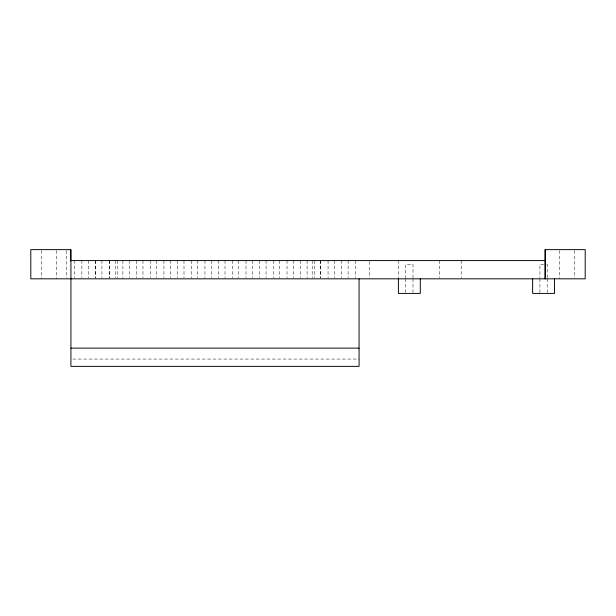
<?xml version="1.0" encoding="UTF-8"?>
<svg xmlns="http://www.w3.org/2000/svg" width="616" height="616" viewBox="0 0 616 616"><rect width="100%" height="100%" fill="white"/><g stroke="black" fill="none" stroke-linecap="round" stroke-linejoin="round"><path stroke-width="0.46" stroke-dasharray="3.08 2.31" d="M543.566 264.233L539.924 264.233L539.924 277.908M546.731 264.233L547.216 264.233L547.216 277.908M72.842 359.066L359.066 359.066M574.258 250.581L574.258 277.878M559.667 250.581L559.667 278.825M547.216 278.825L547.216 292.5M539.924 278.825L539.924 292.5M461.192 260.583L461.192 277.862M439.308 260.583L439.308 277.862M412.99 277.908L412.99 264.233L405.698 264.233L405.698 277.908M412.99 278.825L412.99 292.5M405.698 278.825L405.698 292.5M398.406 260.583L398.406 277.862M369.223 261.546L369.223 277.862M355.417 260.583L355.417 277.862M348.125 260.583L348.125 277.862M341.741 260.583L341.741 277.862M334.442 260.583L334.442 277.862M328.059 260.583L328.059 277.862M320.767 260.583L320.767 277.862M320.582 260.583L320.582 277.862M314.383 260.583L314.383 277.862M312.197 260.583L312.197 277.862M307.091 260.583L307.091 277.862M300.708 260.583L300.708 277.862M293.409 260.583L293.409 277.862M287.025 260.583L287.025 277.862M279.733 260.583L279.733 277.862M273.35 260.583L273.35 277.862M266.058 260.583L266.058 277.862M259.675 260.583L259.675 277.862M252.375 260.583L252.375 277.862M245.992 260.583L245.992 277.862M238.7 260.583L238.7 277.862M232.317 260.583L232.317 277.862M225.025 260.583L225.025 277.862M218.642 260.583L218.642 277.862M211.342 260.583L211.342 277.862M204.959 260.583L204.959 277.862M197.667 260.583L197.667 277.862M191.283 260.583L191.283 277.862M183.992 260.583L183.992 277.862M177.608 260.583L177.608 277.862M170.309 260.583L170.309 277.862M163.925 260.583L163.925 277.862M156.633 260.583L156.633 277.862M150.25 260.583L150.25 277.862M142.958 260.583L142.958 277.862M136.575 260.583L136.575 277.862M129.275 260.583L129.275 277.862M122.9 260.583L122.9 277.862M117.787 260.583L117.787 277.862M115.6 260.583L115.6 277.862M109.402 260.583L109.402 277.862M109.217 260.583L109.217 277.862M101.925 260.583L101.925 277.862M95.672 260.583L95.672 277.862M95.542 260.583L95.542 277.862M88.25 260.583L88.25 277.862M81.866 260.583L81.866 277.862M74.567 260.583L74.567 277.862M66.489 250.581L66.489 277.878M56.333 250.581L56.333 278.825M41.742 250.581L41.742 278.825"/><path stroke-width="0.92" d="M70.925 260.583L545.075 260.583M70.925 348.125L359.066 348.125M554.508 278.825L554.508 293.409L532.624 293.409L532.624 278.825M545.275 249.642L545.275 278.825M545.075 278.825L545.075 249.642L585.2 249.642L585.2 278.825L30.8 278.825L30.8 249.642L70.925 249.642L70.925 366.358L359.066 366.358L359.066 278.825M420.289 278.825L420.289 293.409L398.406 293.409L398.406 278.825M70.724 249.642L70.724 260.938"/></g></svg>
